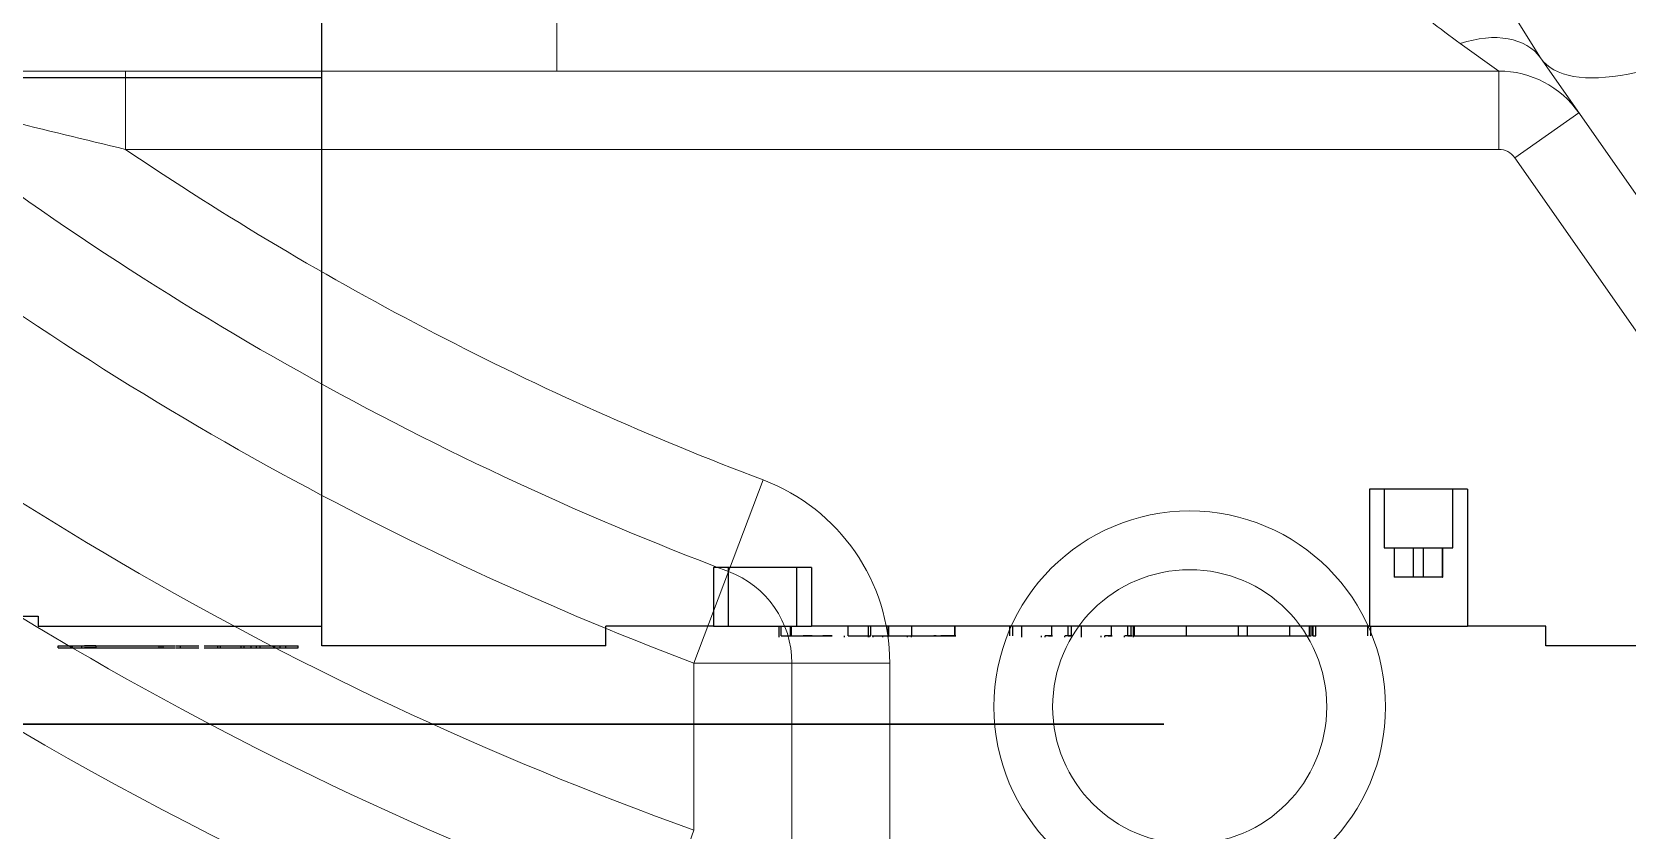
# Model space of a CAD drawing. Header units: millimetres. Extents: x 10462777 to 22643323, y 453826 to 1389191.
# Drawn here: x 11299248 to 11299329.4, y 596716.4 to 596757.1 of the extents above; entities that cross this region are included whole.
import ezdxf

# ---------------------------------------------------------------- set-up
doc = ezdxf.new("R2010")
doc.units = ezdxf.units.MM
doc.header["$LTSCALE"] = 200
doc.header["$MEASUREMENT"] = 0
doc.linetypes.add('CENTER2', pattern=[1.125, 0.75, -0.125, 0.125, -0.125])
doc.linetypes.add('PHANTOM', pattern=[2.5, 1.25, -0.25, 0.25, -0.25, 0.25, -0.25])
doc.layers.get('0').update_dxf_attribs({"linetype": 'CONTINUOUS'})
for name, color, linetype in [('2', 2, 'CONTINUOUS'), ('205', 4, 'CONTINUOUS'), ('DV1_DEFAULT', 7, 'CONTINUOUS')]:
    doc.layers.add(name, color=color, linetype=linetype)
doc.layers.add('LAYOUT', color=8, linetype='CONTINUOUS', lineweight=25)

# ---------------------------------------------------------------- blocks, each defined once
blk = doc.blocks.new('r710ic')
at = {"layer": 'DV1_DEFAULT', "color": 7, "linetype": 'Continuous', "lineweight": 0}
for p, q in [((271915.368, 104298.628), (271915.368, 104326.642)), ((271911.368, 104250.529), (271911.368, 104320.657)), ((271915.368, 104320.657), (271911.368, 104320.657)), ((271915.368, 104298.628), (271920.368, 104298.628)), ((271915.368, 104250.529), (271915.368, 104298.628)), ((271915.368, 104288.628), (271915.368, 104298.628)), ((271871.907, 104293.314), (271876.614, 104291.628)), ((271876.614, 104291.628), (271885.138, 104291.628)), ((271885.138, 104291.628), (271885.138, 104286.628)), ((271885.138, 104291.628), (271889.815, 104289.862)), ((271894.493, 104288.095), (271889.815, 104289.862)), ((271873.368, 104286.628), (271885.138, 104286.628)), ((271885.138, 104281.628), (271885.138, 104286.628)), ((271885.138, 104281.628), (271873.368, 104281.628)), ((271915.368, 104250.529), (271916.769, 104252.49)), ((271915.368, 104250.529), (271911.368, 104250.529)), ((271916.037, 104248.394), (271919.77, 104250.713)), ((271883.976, 104230.828), (271910.942, 104249.71)), ((271913.236, 104246.433), (271910.942, 104249.71)), ((271814.425, 104177.245), (271916.037, 104248.394))]:
    blk.add_line(p, q, dxfattribs=at)
at = {"layer": 'DV1_DEFAULT', "color": 3, "linetype": 'CENTER2', "lineweight": 0}
blk.add_circle((272041.368, 104232.628), 367.644, dxfattribs=at)
at = {"layer": 'DV1_DEFAULT', "color": 7, "linetype": 'Continuous', "lineweight": 0}
for radius in [10, 7]:
    blk.add_circle((271882.908, 104266.31), radius, dxfattribs=at)
for centre, radius, start, end in [((272041.368, 104232.628), 213, 126.26703, 191.52219), ((272041.368, 104232.628), 208, 127.28422, 190.91197), ((272041.368, 104232.628), 185, 132.92818, 187.69331), ((272041.368, 104232.628), 180, 138.46678, 160.2971), ((272041.368, 104232.628), 175, 138.46678, 160.2971), ((272041.368, 104232.628), 167, 141.6681, 159.31111), ((272041.368, 104232.628), 162, 141.6681, 159.31111), ((273040.558, 104049.12), 1161.38, 165.851208, 166.478789), ((272041.368, 104232.628), 157, 145.89644, 159.31111), ((271885.138, 104291.628), 5, 270, 339.31111), ((271885.138, 104291.628), 10, 270, 339.31111), ((271938.982, 104236.751), 27.224, 136.43127, 144.68155), ((271910.368, 104250.529), 1, 305, 0), ((271910.368, 104250.529), 5, 305, 0)]:
    blk.add_arc(centre, radius, start, end, dxfattribs=at)
for centre, major_axis, ratio, end_param in [((271913.169, 104252.49), (-2.868, 4.096), 0.647482, 4.286734), ((271924.641, 104236.107), (8.604, -12.287), 0.350294, 4.471859)]:
    blk.add_ellipse(centre, major_axis=major_axis, ratio=ratio, start_param=3.141593, end_param=end_param, dxfattribs=at)
at = {"layer": 'LAYOUT', "color": 3}
blk.add_circle((272041.368, 104232.628), 2050.12, dxfattribs=at)
blk = doc.blocks.new('A$C7DA30AB0')
at = {"layer": 'LAYOUT', "color": 6, "linetype": 'PHANTOM'}
blk.add_circle((3030.448, 3025.987, 0), 2693.021, dxfattribs=at)

msp = doc.modelspace()

# ---------------------------------------------------------------- linework, layer by layer
at = {"layer": '2', "color": 172, "linetype": 'Continuous'}
for p, q in [((11299305.78304, 596721.76767, 0), (11299137.69449, 596721.76767, 0)), ((11299193.86761, 596721.76767, 0), (11299305.78304, 596721.76767, 0))]:
    msp.add_line(p, q, dxfattribs=at)
at = {"layer": '2', "color": 95, "linetype": 'Continuous'}
for p, q in [((11299275.78261, 596721.76767, 0), (11299156.80687, 596721.76767, 0)), ((11299201.94485, 596721.76767, 0), (11299302.97223, 596721.76767, 0)), ((11299305.78304, 596721.76767, 0), (11299275.78261, 596721.76767, 0)), ((11299305.78304, 596721.76767, 0), (11299302.97223, 596721.76767, 0))]:
    msp.add_line(p, q, dxfattribs=at)
at = {"layer": '205', "color": 252, "linetype": 'Continuous'}
for p, q in [((11299262.78243, 596725.76772, 0), (11299262.78243, 596759.76821, 0)), ((11299262.78243, 596754.76813, 0), (11299245.28218, 596754.76813, 0)), ((11299321.28326, 596733.76784, 0), (11299316.28319, 596733.76784, 0)), ((11299316.28319, 596733.76784, 0), (11299316.28319, 596726.76774, 0)), ((11299317.0332, 596733.76784, 0), (11299317.0332, 596730.76779, 0)), ((11299320.53325, 596730.76779, 0), (11299320.53325, 596733.76784, 0)), ((11299321.28326, 596733.76784, 0), (11299321.28326, 596726.76774, 0)), ((11299317.0332, 596730.76779, 0), (11299318.78322, 596730.76779, 0)), ((11299317.5332, 596730.76779, 0), (11299317.5332, 596729.26777, 0)), ((11299317.55846, 596729.26777, 0), (11299317.55846, 596730.76779, 0)), ((11299318.53322, 596729.26777, 0), (11299318.53322, 596730.76779, 0)), ((11299318.78322, 596730.76779, 0), (11299320.53325, 596730.76779, 0)), ((11299319.03322, 596729.26777, 0), (11299319.03322, 596730.76779, 0)), ((11299320.00798, 596729.26777, 0), (11299320.00798, 596730.76779, 0)), ((11299320.03324, 596729.26777, 0), (11299320.03324, 596730.76779, 0)), ((11299287.78278, 596729.76778, 0), (11299282.78271, 596729.76778, 0)), ((11299282.78271, 596729.76778, 0), (11299282.78271, 596726.76774, 0)), ((11299283.53272, 596729.76778, 0), (11299283.53272, 596726.76774, 0)), ((11299287.03277, 596726.76774, 0), (11299287.03277, 596729.76778, 0)), ((11299287.78278, 596729.76778, 0), (11299287.78278, 596726.76774, 0)), ((11299317.55846, 596729.26777, 0), (11299317.5332, 596729.26777, 0)), ((11299318.53322, 596729.26777, 0), (11299317.55846, 596729.26777, 0)), ((11299319.03322, 596729.26777, 0), (11299318.53322, 596729.26777, 0)), ((11299320.00798, 596729.26777, 0), (11299319.03322, 596729.26777, 0)), ((11299320.00798, 596729.26777, 0), (11299320.03324, 596729.26777, 0)), ((11299235.28203, 596727.26774, 0), (11299248.28222, 596727.26774, 0)), ((11299248.28222, 596727.26774, 0), (11299248.28222, 596726.76774, 0)), ((11299248.28222, 596726.76774, 0), (11299262.78243, 596726.76774, 0)), ((11299277.28263, 596725.76772, 0), (11299277.28263, 596726.76774, 0)), ((11299282.78271, 596726.76774, 0), (11299277.28263, 596726.76774, 0)), ((11299282.78271, 596726.76774, 0), (11299283.53274, 596726.76774, 0)), ((11299283.53272, 596726.76774, 0), (11299285.28274, 596726.76774, 0)), ((11299285.28274, 596726.76774, 0), (11299287.03277, 596726.76774, 0)), ((11299286.11914, 596726.76774, 0), (11299286.11914, 596726.20523, 0)), ((11299286.23827, 596726.26773, 0), (11299286.23827, 596726.76774, 0)), ((11299286.71447, 596726.26773, 0), (11299286.71447, 596726.76774, 0)), ((11299286.76209, 596726.26773, 0), (11299286.76209, 596726.76774, 0)), ((11299287.03275, 596726.76774, 0), (11299287.78278, 596726.76774, 0)), ((11299316.28319, 596726.76774, 0), (11299287.78278, 596726.76774, 0)), ((11299289.65454, 596726.26773, 0), (11299289.65454, 596726.76774, 0)), ((11299290.69071, 596726.26773, 0), (11299290.69071, 596726.76774, 0)), ((11299290.80976, 596726.26773, 0), (11299290.80976, 596726.76774, 0)), ((11299290.80984, 596726.26773, 0), (11299290.80984, 596726.76774, 0)), ((11299291.69985, 596726.26773, 0), (11299291.69985, 596726.76774, 0)), ((11299291.73835, 596726.26773, 0), (11299291.73835, 596726.76774, 0)), ((11299292.90503, 596726.26773, 0), (11299292.90503, 596726.76774, 0)), ((11299295.10288, 596726.26773, 0), (11299295.10288, 596726.76774, 0)), ((11299295.11935, 596726.26773, 0), (11299295.11935, 596726.76774, 0)), ((11299297.91422, 596726.26773, 0), (11299297.91422, 596726.76774, 0)), ((11299298.05708, 596726.26773, 0), (11299298.05708, 596726.76774, 0)), ((11299298.50001, 596726.76774, 0), (11299298.50001, 596726.20523, 0)), ((11299300.04799, 596726.26773, 0), (11299300.04799, 596726.76774, 0)), ((11299300.89046, 596726.26773, 0), (11299300.89046, 596726.76774, 0)), ((11299301.05713, 596726.26773, 0), (11299301.05713, 596726.76774, 0)), ((11299301.54767, 596726.76773, 0), (11299301.54767, 596726.20523, 0)), ((11299303.09565, 596726.26773, 0), (11299303.09565, 596726.76774, 0)), ((11299303.93812, 596726.26773, 0), (11299303.93812, 596726.76774, 0)), ((11299304.10479, 596726.26773, 0), (11299304.10479, 596726.76774, 0)), ((11299304.21471, 596726.76774, 0), (11299304.21471, 596726.20523, 0)), ((11299304.28615, 596726.26773, 0), (11299304.28615, 596726.76774, 0)), ((11299306.92904, 596726.26773, 0), (11299306.92904, 596726.76774, 0)), ((11299309.59575, 596726.26773, 0), (11299309.59575, 596726.76774, 0)), ((11299310.04813, 596726.26773, 0), (11299310.04813, 596726.76774, 0)), ((11299312.21483, 596726.26773, 0), (11299312.21483, 596726.76774, 0)), ((11299313.22397, 596726.26773, 0), (11299313.22397, 596726.76774, 0)), ((11299313.2954, 596726.26773, 0), (11299313.2954, 596726.76774, 0)), ((11299313.39063, 596726.26773, 0), (11299313.39063, 596726.76774, 0)), ((11299313.40532, 596726.26773, 0), (11299313.40532, 596726.76774, 0)), ((11299313.53349, 596726.26773, 0), (11299313.53349, 596726.76774, 0)), ((11299316.2002, 596726.26773, 0), (11299316.2002, 596726.76774, 0)), ((11299316.28319, 596726.76774, 0), (11299321.28326, 596726.76774, 0)), ((11299316.34306, 596726.26773, 0), (11299316.34306, 596726.76774, 0)), ((11299325.28331, 596726.76774, 0), (11299321.28326, 596726.76774, 0)), ((11299325.28331, 596725.76772, 0), (11299325.28331, 596726.76774, 0)), ((11299249.31422, 596725.66772, 0), (11299249.31422, 596725.76772, 0)), ((11299249.31422, 596725.76772, 0), (11299250.04637, 596725.76772, 0)), ((11299250.04637, 596725.66772, 0), (11299250.04637, 596725.76772, 0)), ((11299250.51377, 596725.76772, 0), (11299251.24592, 596725.76772, 0)), ((11299250.51377, 596725.66772, 0), (11299250.51377, 596725.76772, 0)), ((11299251.24592, 596725.66772, 0), (11299251.24592, 596725.76772, 0)), ((11299254.46025, 596725.76772, 0), (11299254.5674, 596725.76772, 0)), ((11299254.46025, 596725.66772, 0), (11299254.46025, 596725.76772, 0)), ((11299254.5674, 596725.66772, 0), (11299254.5674, 596725.76772, 0)), ((11299254.56744, 596725.66772, 0), (11299254.56744, 596725.76772, 0)), ((11299254.67454, 596725.66772, 0), (11299254.67454, 596725.76772, 0)), ((11299255.5643, 596725.66772, 0), (11299255.5643, 596725.76772, 0)), ((11299256.76107, 596725.76772, 0), (11299257.45719, 596725.76772, 0)), ((11299257.45719, 596725.76772, 0), (11299257.60005, 596725.76772, 0)), ((11299257.45719, 596725.66772, 0), (11299257.45719, 596725.76772, 0)), ((11299257.60005, 596725.66772, 0), (11299257.60005, 596725.76772, 0)), ((11299257.60006, 596725.76772, 0), (11299258.65674, 596725.76772, 0)), ((11299258.65674, 596725.76772, 0), (11299258.7996, 596725.76772, 0)), ((11299258.65674, 596725.66772, 0), (11299258.65674, 596725.76772, 0)), ((11299258.7996, 596725.66772, 0), (11299258.7996, 596725.76772, 0)), ((11299258.7996, 596725.76772, 0), (11299259.1715, 596725.76772, 0)), ((11299258.95997, 596725.78022, 0), (11299258.95997, 596725.76772, 0)), ((11299259.1715, 596725.76772, 0), (11299259.43936, 596725.76772, 0)), ((11299259.1715, 596725.66772, 0), (11299259.1715, 596725.76772, 0)), ((11299259.43936, 596725.66772, 0), (11299259.43936, 596725.76772, 0)), ((11299259.43936, 596725.76772, 0), (11299259.62104, 596725.76772, 0)), ((11299259.4771, 596725.78022, 0), (11299259.4771, 596725.76772, 0)), ((11299259.62104, 596725.66772, 0), (11299259.62104, 596725.76772, 0)), ((11299259.62104, 596725.76772, 0), (11299260.37105, 596725.76772, 0)), ((11299260.15952, 596725.78022, 0), (11299260.15952, 596725.76772, 0)), ((11299260.37105, 596725.76772, 0), (11299260.63891, 596725.76772, 0)), ((11299260.37105, 596725.66772, 0), (11299260.37105, 596725.76772, 0)), ((11299260.63891, 596725.66772, 0), (11299260.63891, 596725.76772, 0)), ((11299260.63891, 596725.76772, 0), (11299260.94249, 596725.76772, 0)), ((11299260.94249, 596725.66772, 0), (11299260.94249, 596725.76772, 0)), ((11299260.94249, 596725.76772, 0), (11299261.5675, 596725.76772, 0)), ((11299261.5675, 596725.66772, 0), (11299261.5675, 596725.76772, 0)), ((11299277.28263, 596725.76772, 0), (11299262.78243, 596725.76772, 0)), ((11299289.44867, 596726.26774, 0), (11299289.44867, 596726.20523, 0)), ((11299290.69071, 596726.26773, 0), (11299290.80976, 596726.26773, 0)), ((11299290.69093, 596726.20523, 0), (11299290.69093, 596726.26773, 0)), ((11299290.70992, 596726.26773, 0), (11299290.70992, 596726.20523, 0)), ((11299290.87418, 596726.26773, 0), (11299291.19072, 596726.26773, 0)), ((11299290.91234, 596726.26773, 0), (11299290.91234, 596726.20523, 0)), ((11299291.42511, 596726.20523, 0), (11299291.42511, 596726.26773, 0)), ((11299291.69985, 596726.26773, 0), (11299291.73835, 596726.26773, 0)), ((11299291.70007, 596726.20523, 0), (11299291.70007, 596726.26773, 0)), ((11299291.73835, 596726.26773, 0), (11299292.90503, 596726.26773, 0)), ((11299292.68636, 596726.20523, 0), (11299292.68636, 596726.26774, 0)), ((11299292.88878, 596726.20523, 0), (11299292.88878, 596726.26774, 0)), ((11299292.90504, 596726.26773, 0), (11299293.91417, 596726.26773, 0)), ((11299299.50915, 596726.26774, 0), (11299299.50915, 596726.20523, 0)), ((11299299.7147, 596726.20523, 0), (11299299.7147, 596726.26773, 0)), ((11299300.72384, 596726.20523, 0), (11299300.72384, 596726.26773, 0)), ((11299302.55681, 596726.26773, 0), (11299302.55681, 596726.20523, 0)), ((11299302.76236, 596726.20523, 0), (11299302.76236, 596726.26774, 0)), ((11299303.7715, 596726.20523, 0), (11299303.7715, 596726.26774, 0)), ((11299305.87681, 596726.26773, 0), (11299306.07923, 596726.26773, 0)), ((11299306.07922, 596726.26773, 0), (11299306.92907, 596726.26773, 0)), ((11299306.92904, 596726.26773, 0), (11299309.59575, 596726.26773, 0)), ((11299309.59574, 596726.26773, 0), (11299310.04812, 596726.26773, 0)), ((11299310.04813, 596726.26773, 0), (11299312.21483, 596726.26773, 0)), ((11299312.21483, 596726.26773, 0), (11299312.28626, 596726.26773, 0)), ((11299312.21483, 596726.26773, 0), (11299313.22397, 596726.26773, 0)), ((11299313.22397, 596726.26773, 0), (11299313.2954, 596726.26773, 0)), ((11299313.39063, 596726.26773, 0), (11299313.53349, 596726.26773, 0)), ((11299339.78352, 596725.76772, 0), (11299325.28331, 596725.76772, 0)), ((11299249.31422, 596725.66772, 0), (11299250.04637, 596725.66772, 0)), ((11299250.51377, 596725.66772, 0), (11299251.24592, 596725.66772, 0)), ((11299254.46025, 596725.66772, 0), (11299254.5674, 596725.66772, 0)), ((11299256.76107, 596725.66772, 0), (11299257.45719, 596725.66772, 0)), ((11299257.45719, 596725.66772, 0), (11299257.60005, 596725.66772, 0)), ((11299257.60006, 596725.66772, 0), (11299258.65674, 596725.66772, 0)), ((11299258.65674, 596725.66772, 0), (11299258.7996, 596725.66772, 0)), ((11299258.7996, 596725.66772, 0), (11299259.1715, 596725.66772, 0)), ((11299258.95997, 596725.66772, 0), (11299258.95997, 596725.65522, 0)), ((11299259.1715, 596725.66772, 0), (11299259.43936, 596725.66772, 0)), ((11299259.43936, 596725.66772, 0), (11299259.62104, 596725.66772, 0)), ((11299259.4771, 596725.66772, 0), (11299259.4771, 596725.65522, 0)), ((11299259.62104, 596725.66772, 0), (11299260.37105, 596725.66772, 0)), ((11299260.15952, 596725.66772, 0), (11299260.15952, 596725.65522, 0)), ((11299260.37105, 596725.66772, 0), (11299260.63891, 596725.66772, 0)), ((11299260.63891, 596725.66772, 0), (11299260.94249, 596725.66772, 0)), ((11299260.94249, 596725.66772, 0), (11299261.5675, 596725.66772, 0))]:
    msp.add_line(p, q, dxfattribs=at)
for points, knots in [([(11299250.04637, 596725.76772, 0), (11299250.0954, 596725.76772, 0), (11299250.19058, 596725.76772, 0), (11299250.32772, 596725.76772, 0), (11299250.45513, 596725.76772, 0), (11299250.57243, 596725.76772, 0), (11299250.67973, 596725.76772, 0), (11299250.77729, 596725.76772, 0), (11299250.86376, 596725.76772, 0), (11299250.9416, 596725.76772, 0), (11299251.00867, 596725.76772, 0), (11299251.06739, 596725.76772, 0), (11299251.11566, 596725.76772, 0), (11299251.15653, 596725.76772, 0), (11299251.18669, 596725.76772, 0), (11299251.2094, 596725.76772, 0), (11299251.22191, 596725.76772, 0), (11299251.22654, 596725.76772, 0), (11299251.22184, 596725.76772, 0), (11299251.20917, 596725.76772, 0), (11299251.18656, 596725.76772, 0), (11299251.15583, 596725.76772, 0), (11299251.11536, 596725.76772, 0), (11299251.06682, 596725.76772, 0), (11299251.00779, 596725.76772, 0), (11299250.95295, 596725.76772, 0), (11299250.90018, 596725.76772, 0), (11299250.85115, 596725.76772, 0), (11299250.79475, 596725.76772, 0), (11299250.7291, 596725.76772, 0), (11299250.68084, 596725.76772, 0), (11299250.65459, 596725.76772, 0), (11299250.65314, 596725.76772, 0)], [0, 0, 0, 0, 0.0402055, 0.07805754, 0.11361022, 0.14754562, 0.17980135, 0.21091568, 0.24127324, 0.27149558, 0.30218384, 0.33416376, 0.36792388, 0.40356013, 0.44183238, 0.48250414, 0.52610604, 0.57264081, 0.61953604, 0.66439585, 0.70720774, 0.74812176, 0.78755, 0.82549254, 0.86226686, 0.89823001, 0.91626011, 0.93513065, 0.95498424, 0.97608792, 0.99867957, 1, 1, 1, 1]), ([(11299251.24592, 596725.76772, 0), (11299251.29495, 596725.76772, 0), (11299251.39013, 596725.76772, 0), (11299251.52727, 596725.76772, 0), (11299251.65468, 596725.76772, 0), (11299251.77198, 596725.76772, 0), (11299251.87929, 596725.76772, 0), (11299251.97684, 596725.76772, 0), (11299252.06332, 596725.76772, 0), (11299252.14115, 596725.76772, 0), (11299252.20822, 596725.76772, 0), (11299252.26694, 596725.76772, 0), (11299252.31522, 596725.76772, 0), (11299252.35608, 596725.76772, 0), (11299252.38394, 596725.76772, 0), (11299252.39755, 596725.76772, 0), (11299252.40268, 596725.76772, 0)], [0, 0, 0, 0, 0.0848666, 0.16476547, 0.23981081, 0.31144236, 0.37952844, 0.44520521, 0.50928459, 0.57307852, 0.63785594, 0.70535983, 0.7766214, 0.85184313, 0.93262899, 1, 1, 1, 1]), ([(11299251.72561, 596725.76772, 0), (11299251.73498, 596725.76772, 0), (11299251.76138, 596725.76772, 0), (11299251.80974, 596725.76772, 0), (11299251.8744, 596725.76772, 0), (11299251.94258, 596725.76772, 0), (11299252.00949, 596725.76772, 0), (11299252.07629, 596725.76772, 0), (11299252.14126, 596725.76772, 0), (11299252.20524, 596725.76772, 0), (11299252.26903, 596725.76772, 0), (11299252.33101, 596725.76772, 0), (11299252.41097, 596725.76772, 0), (11299252.50263, 596725.76772, 0), (11299252.6017, 596725.76772, 0), (11299252.68649, 596725.76772, 0), (11299252.75933, 596725.76772, 0), (11299252.82428, 596725.76772, 0), (11299252.88717, 596725.76772, 0), (11299252.94985, 596725.76772, 0), (11299253.01026, 596725.76772, 0), (11299253.06735, 596725.76772, 0), (11299253.11766, 596725.76772, 0), (11299253.16132, 596725.76772, 0), (11299253.18971, 596725.76772, 0), (11299253.21083, 596725.76772, 0), (11299253.22838, 596725.76772, 0), (11299253.23831, 596725.76772, 0), (11299253.24618, 596725.76772, 0), (11299253.25338, 596725.76772, 0), (11299253.25715, 596725.76772, 0), (11299253.26014, 596725.76772, 0), (11299253.26063, 596725.76772, 0), (11299253.2607, 596725.76772, 0)], [0, 0, 0, 0, 0.0361056, 0.09575288, 0.15482714, 0.21152161, 0.26341279, 0.31061063, 0.35294938, 0.39135752, 0.4260796, 0.45732091, 0.48623029, 0.53887807, 0.58413245, 0.62283821, 0.65487002, 0.684575, 0.71490597, 0.74682338, 0.77990975, 0.81203277, 0.84005069, 0.86448437, 0.88512227, 0.89270011, 0.89893401, 0.90715988, 0.91959096, 0.93684833, 0.95872297, 0.98597993, 1, 1, 1, 1]), ([(11299252.79951, 596725.76772, 0), (11299252.80051, 596725.76772, 0), (11299252.80247, 596725.76772, 0), (11299252.81484, 596725.76772, 0), (11299252.83683, 596725.76772, 0), (11299252.86725, 596725.76772, 0), (11299252.90531, 596725.76772, 0), (11299252.95346, 596725.76772, 0), (11299253.00929, 596725.76772, 0), (11299253.07395, 596725.76772, 0), (11299253.14213, 596725.76772, 0), (11299253.20904, 596725.76772, 0), (11299253.27584, 596725.76772, 0), (11299253.34081, 596725.76772, 0), (11299253.4048, 596725.76772, 0), (11299253.46858, 596725.76772, 0), (11299253.53057, 596725.76772, 0), (11299253.61052, 596725.76772, 0), (11299253.70219, 596725.76772, 0), (11299253.80125, 596725.76772, 0), (11299253.88604, 596725.76772, 0), (11299253.95889, 596725.76772, 0), (11299254.02383, 596725.76772, 0), (11299254.08672, 596725.76772, 0), (11299254.1494, 596725.76772, 0), (11299254.20981, 596725.76772, 0), (11299254.2669, 596725.76772, 0), (11299254.31721, 596725.76772, 0), (11299254.36087, 596725.76772, 0), (11299254.38926, 596725.76772, 0), (11299254.41039, 596725.76772, 0), (11299254.42793, 596725.76772, 0), (11299254.43786, 596725.76772, 0), (11299254.44574, 596725.76772, 0), (11299254.45293, 596725.76772, 0), (11299254.4567, 596725.76772, 0), (11299254.46055, 596725.76772, 0), (11299254.46033, 596725.76772, 0), (11299254.46018, 596725.76772, 0)], [0, 0, 0, 0, 0.0499135, 0.09843398, 0.14534976, 0.19128599, 0.23597059, 0.27998786, 0.32372501, 0.36704198, 0.40861393, 0.44666381, 0.48127224, 0.51231767, 0.54048093, 0.56594135, 0.58884945, 0.61004762, 0.64865229, 0.68183565, 0.71021715, 0.73370489, 0.75548646, 0.77772703, 0.80113089, 0.82539189, 0.84894652, 0.86949102, 0.88740733, 0.90254034, 0.90809689, 0.91266798, 0.9186997, 0.92781495, 0.94046914, 0.95650901, 0.97649552, 1, 1, 1, 1]), ([(11299254.11786, 596725.76772, 0), (11299254.12233, 596725.76772, 0), (11299254.13089, 596725.76772, 0), (11299254.14901, 596725.76772, 0), (11299254.16912, 596725.76772, 0), (11299254.19213, 596725.76772, 0), (11299254.21773, 596725.76772, 0), (11299254.24568, 596725.76772, 0), (11299254.27711, 596725.76772, 0), (11299254.32305, 596725.76772, 0), (11299254.38464, 596725.76772, 0), (11299254.46084, 596725.76772, 0), (11299254.54215, 596725.76772, 0), (11299254.62612, 596725.76772, 0), (11299254.71048, 596725.76772, 0), (11299254.794, 596725.76772, 0), (11299254.87627, 596725.76772, 0), (11299254.94415, 596725.76772, 0), (11299254.99849, 596725.76772, 0), (11299255.03867, 596725.76772, 0), (11299255.07898, 596725.76772, 0), (11299255.11931, 596725.76772, 0), (11299255.15968, 596725.76772, 0), (11299255.19985, 596725.76772, 0), (11299255.23985, 596725.76772, 0), (11299255.26802, 596725.76772, 0), (11299255.28298, 596725.76772, 0), (11299255.28514, 596725.76772, 0)], [0, 0, 0, 0, 0.06662064, 0.12734973, 0.18259959, 0.23214338, 0.2765127, 0.31595013, 0.35066706, 0.38108158, 0.43640992, 0.48759583, 0.53615986, 0.5833053, 0.63039407, 0.67648421, 0.72184443, 0.76675654, 0.78962423, 0.81357549, 0.83842138, 0.86527624, 0.89409503, 0.92510292, 0.95796484, 0.9938578, 1, 1, 1, 1]), ([(11299255.31741, 596725.76772, 0), (11299255.32189, 596725.76772, 0), (11299255.33045, 596725.76772, 0), (11299255.34856, 596725.76772, 0), (11299255.36867, 596725.76772, 0), (11299255.39168, 596725.76772, 0), (11299255.41729, 596725.76772, 0), (11299255.44523, 596725.76772, 0), (11299255.47666, 596725.76772, 0), (11299255.5226, 596725.76772, 0), (11299255.5842, 596725.76772, 0), (11299255.66039, 596725.76772, 0), (11299255.74171, 596725.76772, 0), (11299255.82567, 596725.76772, 0), (11299255.91003, 596725.76772, 0), (11299255.99356, 596725.76772, 0), (11299256.07582, 596725.76772, 0), (11299256.1437, 596725.76772, 0), (11299256.19805, 596725.76772, 0), (11299256.23822, 596725.76772, 0), (11299256.27853, 596725.76772, 0), (11299256.31886, 596725.76772, 0), (11299256.35924, 596725.76772, 0), (11299256.3994, 596725.76772, 0), (11299256.4394, 596725.76772, 0), (11299256.46757, 596725.76772, 0), (11299256.48253, 596725.76772, 0), (11299256.48469, 596725.76772, 0)], [0, 0, 0, 0, 0.06662064, 0.12734973, 0.18259959, 0.23214338, 0.2765127, 0.31595013, 0.35066706, 0.38108158, 0.43640992, 0.48759583, 0.53615986, 0.5833053, 0.63039407, 0.67648421, 0.72184443, 0.76675654, 0.78962423, 0.81357549, 0.83842138, 0.86527624, 0.89409503, 0.92510292, 0.95796484, 0.9938578, 1, 1, 1, 1]), ([(11299286.23827, 596726.26773, 0), (11299286.24381, 596726.26773, 0), (11299286.25441, 596726.26773, 0), (11299286.29351, 596726.26773, 0), (11299286.34934, 596726.26773, 0), (11299286.42407, 596726.26773, 0), (11299286.50994, 596726.26773, 0), (11299286.6034, 596726.26773, 0), (11299286.70284, 596726.26773, 0), (11299286.80834, 596726.26773, 0), (11299286.91377, 596726.26773, 0), (11299287.01678, 596726.26773, 0), (11299287.117, 596726.26773, 0), (11299287.21607, 596726.26773, 0), (11299287.31615, 596726.26773, 0), (11299287.41659, 596726.26773, 0), (11299287.51941, 596726.26773, 0), (11299287.60449, 596726.26773, 0), (11299287.67136, 596726.26773, 0), (11299287.71329, 596726.26773, 0), (11299287.74951, 596726.26773, 0), (11299287.77946, 596726.26773, 0), (11299287.79936, 596726.26773, 0), (11299287.81521, 596726.26773, 0), (11299287.8211, 596726.26773, 0), (11299287.823, 596726.26773, 0), (11299287.81357, 596726.26773, 0), (11299287.78911, 596726.26773, 0), (11299287.75144, 596726.26773, 0), (11299287.70011, 596726.26773, 0), (11299287.63396, 596726.26773, 0), (11299287.55484, 596726.26773, 0), (11299287.46256, 596726.26773, 0), (11299287.39312, 596726.26773, 0), (11299287.35733, 596726.26773, 0)], [0, 0, 0, 0, 0.04863907, 0.09299281, 0.13382089, 0.1720935, 0.20787883, 0.24046821, 0.27078072, 0.30014214, 0.32885041, 0.35626846, 0.38290156, 0.40906343, 0.43612677, 0.46605857, 0.49967133, 0.53787423, 0.5580705, 0.57846243, 0.59943699, 0.62092421, 0.64378632, 0.66768985, 0.69297523, 0.7200765, 0.74823892, 0.77791452, 0.80898963, 0.84232034, 0.87777594, 0.91568406, 0.9565475, 1, 1, 1, 1]), ([(11299287.24741, 596726.26773, 0), (11299287.25295, 596726.26773, 0), (11299287.26355, 596726.26773, 0), (11299287.30264, 596726.26773, 0), (11299287.35848, 596726.26773, 0), (11299287.43321, 596726.26773, 0), (11299287.51908, 596726.26773, 0), (11299287.61254, 596726.26773, 0), (11299287.71198, 596726.26773, 0), (11299287.81748, 596726.26773, 0), (11299287.92291, 596726.26773, 0), (11299288.02592, 596726.26773, 0), (11299288.12614, 596726.26773, 0), (11299288.2252, 596726.26773, 0), (11299288.32529, 596726.26773, 0), (11299288.42572, 596726.26773, 0), (11299288.52855, 596726.26773, 0), (11299288.61363, 596726.26773, 0), (11299288.68049, 596726.26773, 0), (11299288.72242, 596726.26773, 0), (11299288.75864, 596726.26773, 0), (11299288.7886, 596726.26773, 0), (11299288.8085, 596726.26773, 0), (11299288.82435, 596726.26773, 0), (11299288.83023, 596726.26773, 0), (11299288.83214, 596726.26773, 0), (11299288.8227, 596726.26773, 0), (11299288.79824, 596726.26773, 0), (11299288.76057, 596726.26773, 0), (11299288.70925, 596726.26773, 0), (11299288.64309, 596726.26773, 0), (11299288.56398, 596726.26773, 0), (11299288.47169, 596726.26773, 0), (11299288.40226, 596726.26773, 0), (11299288.36647, 596726.26773, 0)], [0, 0, 0, 0, 0.04863907, 0.09299281, 0.13382089, 0.1720935, 0.20787883, 0.24046821, 0.27078072, 0.30014214, 0.32885041, 0.35626846, 0.38290156, 0.40906343, 0.43612677, 0.46605857, 0.49967133, 0.53787423, 0.5580705, 0.57846243, 0.59943699, 0.62092421, 0.64378632, 0.66768985, 0.69297523, 0.7200765, 0.74823892, 0.77791452, 0.80898963, 0.84232034, 0.87777594, 0.91568406, 0.9565475, 1, 1, 1, 1]), ([(11299289.65454, 596726.26773, 0), (11299289.70176, 596726.26773, 0), (11299289.79053, 596726.26773, 0), (11299289.91772, 596726.26773, 0), (11299290.03002, 596726.26773, 0), (11299290.13011, 596726.26773, 0), (11299290.22115, 596726.26773, 0), (11299290.30858, 596726.26773, 0), (11299290.39524, 596726.26773, 0), (11299290.4622, 596726.26773, 0), (11299290.51398, 596726.26773, 0), (11299290.54894, 596726.26773, 0), (11299290.579, 596726.26773, 0), (11299290.60582, 596726.26773, 0), (11299290.62678, 596726.26773, 0), (11299290.64425, 596726.26773, 0), (11299290.65838, 596726.26773, 0), (11299290.66863, 596726.26773, 0), (11299290.67296, 596726.26773, 0), (11299290.67857, 596726.26773, 0), (11299290.68115, 596726.26773, 0), (11299290.68511, 596726.26773, 0), (11299290.68753, 596726.26773, 0), (11299290.6889, 596726.26773, 0), (11299290.69126, 596726.26773, 0), (11299290.6909, 596726.26773, 0), (11299290.69071, 596726.26773, 0)], [0, 0, 0, 0, 0.10309249, 0.1938057, 0.27414919, 0.34409101, 0.41125827, 0.48000146, 0.55080354, 0.62502506, 0.66067777, 0.69102689, 0.71750126, 0.73899389, 0.75568276, 0.76795663, 0.77745972, 0.78466718, 0.7942956, 0.8093213, 0.82845322, 0.85260711, 0.88174715, 0.91653763, 0.95575046, 1, 1, 1, 1]), ([(11299290.91035, 596726.26773, 0), (11299290.91748, 596726.26773, 0), (11299290.96197, 596726.26773, 0), (11299291.03915, 596726.26773, 0), (11299291.13924, 596726.26773, 0), (11299291.23028, 596726.26773, 0), (11299291.31771, 596726.26773, 0), (11299291.40438, 596726.26773, 0), (11299291.47133, 596726.26773, 0), (11299291.52312, 596726.26773, 0), (11299291.55808, 596726.26773, 0), (11299291.58814, 596726.26773, 0), (11299291.61496, 596726.26773, 0), (11299291.63591, 596726.26773, 0), (11299291.65339, 596726.26773, 0), (11299291.66752, 596726.26773, 0), (11299291.67776, 596726.26773, 0), (11299291.6821, 596726.26773, 0), (11299291.6877, 596726.26773, 0), (11299291.69028, 596726.26773, 0), (11299291.69425, 596726.26773, 0), (11299291.69667, 596726.26773, 0), (11299291.69804, 596726.26773, 0), (11299291.7004, 596726.26773, 0), (11299291.70004, 596726.26773, 0), (11299291.69985, 596726.26773, 0)], [0, 0, 0, 0, 0.01869225, 0.11648716, 0.20162103, 0.2833777, 0.36705259, 0.45323359, 0.54357676, 0.5869736, 0.62391485, 0.65613971, 0.68230076, 0.70261462, 0.7175545, 0.72912176, 0.73789475, 0.74961455, 0.76790399, 0.79119155, 0.82059191, 0.85606146, 0.89840877, 0.94613902, 1, 1, 1, 1]), ([(11299292.90503, 596726.26773, 0), (11299292.95327, 596726.26773, 0), (11299293.04699, 596726.26773, 0), (11299293.18326, 596726.26773, 0), (11299293.311, 596726.26773, 0), (11299293.43013, 596726.26773, 0), (11299293.54085, 596726.26773, 0), (11299293.64302, 596726.26773, 0), (11299293.73711, 596726.26773, 0), (11299293.8216, 596726.26773, 0), (11299293.89825, 596726.26773, 0), (11299293.96419, 596726.26773, 0), (11299294.01898, 596726.26773, 0), (11299294.0654, 596726.26773, 0), (11299294.10047, 596726.26773, 0), (11299294.1251, 596726.26773, 0), (11299294.13972, 596726.26773, 0), (11299294.14466, 596726.26773, 0), (11299294.14068, 596726.26773, 0), (11299294.13174, 596726.26773, 0), (11299294.11526, 596726.26773, 0), (11299294.09116, 596726.26773, 0), (11299294.06556, 596726.26773, 0), (11299294.04537, 596726.26773, 0), (11299294.0375, 596726.26773, 0)], [0, 0, 0, 0, 0.06083928, 0.11818738, 0.17257765, 0.22358552, 0.27225881, 0.31895931, 0.36326749, 0.40668357, 0.44900236, 0.49051892, 0.53197082, 0.57443075, 0.61818762, 0.66352528, 0.71177997, 0.76263662, 0.81309552, 0.86000173, 0.90286305, 0.94235233, 0.97907506, 1, 1, 1, 1]), ([(11299293.91417, 596726.26773, 0), (11299293.96241, 596726.26773, 0), (11299294.05613, 596726.26773, 0), (11299294.1924, 596726.26773, 0), (11299294.32014, 596726.26773, 0), (11299294.43926, 596726.26773, 0), (11299294.54999, 596726.26773, 0), (11299294.65216, 596726.26773, 0), (11299294.74625, 596726.26773, 0), (11299294.83073, 596726.26773, 0), (11299294.90739, 596726.26773, 0), (11299294.97333, 596726.26773, 0), (11299295.02812, 596726.26773, 0), (11299295.07453, 596726.26773, 0), (11299295.1096, 596726.26773, 0), (11299295.13424, 596726.26773, 0), (11299295.14885, 596726.26773, 0), (11299295.1538, 596726.26773, 0), (11299295.14981, 596726.26773, 0), (11299295.14087, 596726.26773, 0), (11299295.1244, 596726.26773, 0), (11299295.1003, 596726.26773, 0), (11299295.07129, 596726.26773, 0), (11299295.03339, 596726.26773, 0), (11299294.99094, 596726.26773, 0), (11299294.92161, 596726.26773, 0), (11299294.82422, 596726.26773, 0), (11299294.69297, 596726.26773, 0), (11299294.54792, 596726.26773, 0), (11299294.444, 596726.26773, 0), (11299294.39037, 596726.26773, 0)], [0, 0, 0, 0, 0.04562921, 0.08864005, 0.12943253, 0.16768823, 0.20419299, 0.23921818, 0.27244914, 0.30501102, 0.33674994, 0.36788718, 0.39897594, 0.43082072, 0.46363819, 0.49764125, 0.53383207, 0.57197435, 0.60981832, 0.64499778, 0.6771436, 0.7067604, 0.73430229, 0.75968057, 0.78367524, 0.80649324, 0.85211228, 0.89893064, 0.9478437, 1, 1, 1, 1]), ([(11299299.88132, 596726.26773, 0), (11299299.89865, 596726.26773, 0), (11299299.9337, 596726.26773, 0), (11299299.97645, 596726.26773, 0), (11299300.01369, 596726.26773, 0), (11299300.04338, 596726.26773, 0), (11299300.06735, 596726.26773, 0), (11299300.08386, 596726.26773, 0), (11299300.09322, 596726.26773, 0), (11299300.09666, 596726.26773, 0), (11299300.09389, 596726.26773, 0), (11299300.08114, 596726.26773, 0), (11299300.0621, 596726.26773, 0), (11299300.03463, 596726.26773, 0), (11299299.99987, 596726.26773, 0), (11299299.9559, 596726.26773, 0), (11299299.90614, 596726.26773, 0), (11299299.84714, 596726.26773, 0), (11299299.78613, 596726.26773, 0), (11299299.74221, 596726.26773, 0), (11299299.72231, 596726.26773, 0)], [0, 0, 0, 0, 0.04885974, 0.0988323, 0.15081316, 0.20457818, 0.26091746, 0.31999579, 0.3816364, 0.44647198, 0.51130755, 0.57388704, 0.63356023, 0.69148033, 0.747956, 0.80254403, 0.85621465, 0.9093598, 0.96096254, 1, 1, 1, 1]), ([(11299300.89046, 596726.26773, 0), (11299300.90779, 596726.26773, 0), (11299300.94284, 596726.26773, 0), (11299300.98559, 596726.26773, 0), (11299301.02283, 596726.26773, 0), (11299301.05251, 596726.26773, 0), (11299301.07648, 596726.26773, 0), (11299301.093, 596726.26773, 0), (11299301.10235, 596726.26773, 0), (11299301.1058, 596726.26773, 0), (11299301.10302, 596726.26773, 0), (11299301.09027, 596726.26773, 0), (11299301.07124, 596726.26773, 0), (11299301.04377, 596726.26773, 0), (11299301.00901, 596726.26773, 0), (11299300.96503, 596726.26773, 0), (11299300.91528, 596726.26773, 0), (11299300.85627, 596726.26773, 0), (11299300.79524, 596726.26773, 0), (11299300.75128, 596726.26773, 0), (11299300.73136, 596726.26773, 0)], [0, 0, 0, 0, 0.04885686, 0.09882648, 0.15080428, 0.20456613, 0.2609021, 0.31997695, 0.38161394, 0.44644569, 0.51127745, 0.57385325, 0.63352293, 0.69143962, 0.74791197, 0.80249678, 0.85616424, 0.90930627, 0.96090597, 1, 1, 1, 1]), ([(11299302.92898, 596726.26773, 0), (11299302.94631, 596726.26773, 0), (11299302.98136, 596726.26773, 0), (11299303.02411, 596726.26773, 0), (11299303.06135, 596726.26773, 0), (11299303.09104, 596726.26773, 0), (11299303.11501, 596726.26773, 0), (11299303.13152, 596726.26773, 0), (11299303.14088, 596726.26773, 0), (11299303.14432, 596726.26773, 0), (11299303.14155, 596726.26773, 0), (11299303.1288, 596726.26773, 0), (11299303.10976, 596726.26773, 0), (11299303.08229, 596726.26773, 0), (11299303.04754, 596726.26773, 0), (11299303.00356, 596726.26773, 0), (11299302.95381, 596726.26773, 0), (11299302.8948, 596726.26773, 0), (11299302.83379, 596726.26773, 0), (11299302.78987, 596726.26773, 0), (11299302.76998, 596726.26773, 0)], [0, 0, 0, 0, 0.04885974, 0.0988323, 0.15081316, 0.20457818, 0.26091746, 0.31999579, 0.3816364, 0.44647198, 0.51130755, 0.57388704, 0.63356023, 0.69148033, 0.747956, 0.80254403, 0.85621465, 0.9093598, 0.96096254, 1, 1, 1, 1]), ([(11299303.93812, 596726.26773, 0), (11299303.95545, 596726.26773, 0), (11299303.9905, 596726.26773, 0), (11299304.03325, 596726.26773, 0), (11299304.07049, 596726.26773, 0), (11299304.10018, 596726.26773, 0), (11299304.12415, 596726.26773, 0), (11299304.14066, 596726.26773, 0), (11299304.15002, 596726.26773, 0), (11299304.15346, 596726.26773, 0), (11299304.15069, 596726.26773, 0), (11299304.13793, 596726.26773, 0), (11299304.1189, 596726.26773, 0), (11299304.09143, 596726.26773, 0), (11299304.05667, 596726.26773, 0), (11299304.01269, 596726.26773, 0), (11299303.96294, 596726.26773, 0), (11299303.90394, 596726.26773, 0), (11299303.84293, 596726.26773, 0), (11299303.799, 596726.26773, 0), (11299303.77911, 596726.26773, 0)], [0, 0, 0, 0, 0.04885974, 0.0988323, 0.15081316, 0.20457818, 0.26091746, 0.31999579, 0.3816364, 0.44647198, 0.51130755, 0.57388704, 0.63356023, 0.69148033, 0.747956, 0.80254403, 0.85621465, 0.9093598, 0.96096254, 1, 1, 1, 1]), ([(11299304.21473, 596726.26773, 0), (11299304.21491, 596726.26773, 0), (11299304.21779, 596726.26773, 0), (11299304.22983, 596726.26773, 0), (11299304.25018, 596726.26773, 0), (11299304.27773, 596726.26773, 0), (11299304.3154, 596726.26773, 0), (11299304.36025, 596726.26773, 0), (11299304.41307, 596726.26773, 0), (11299304.47512, 596726.26773, 0), (11299304.53919, 596726.26773, 0), (11299304.60322, 596726.26773, 0), (11299304.6651, 596726.26773, 0), (11299304.7275, 596726.26773, 0), (11299304.78696, 596726.26773, 0), (11299304.84693, 596726.26773, 0), (11299304.90506, 596726.26773, 0), (11299304.98274, 596726.26773, 0), (11299305.0798, 596726.26773, 0), (11299305.19769, 596726.26773, 0), (11299305.31844, 596726.26773, 0), (11299305.42102, 596726.26773, 0), (11299305.50524, 596726.26773, 0), (11299305.5683, 596726.26773, 0), (11299305.63128, 596726.26773, 0), (11299305.69424, 596726.26773, 0), (11299305.75661, 596726.26773, 0), (11299305.8181, 596726.26773, 0), (11299305.88095, 596726.26773, 0), (11299305.94256, 596726.26773, 0), (11299306.00167, 596726.26773, 0), (11299306.0516, 596726.26773, 0), (11299306.09496, 596726.26773, 0), (11299306.13019, 596726.26773, 0), (11299306.15754, 596726.26773, 0), (11299306.17626, 596726.26773, 0), (11299306.18953, 596726.26773, 0), (11299306.19046, 596726.26773, 0), (11299306.19093, 596726.26773, 0)], [0, 0, 0, 0, 0.0324278, 0.06455557, 0.09560676, 0.12574293, 0.15478445, 0.18330887, 0.21132224, 0.23918564, 0.26613358, 0.29070655, 0.31347349, 0.33423118, 0.35323559, 0.37058985, 0.38675861, 0.40188416, 0.43155614, 0.46196996, 0.49283681, 0.52476232, 0.54131602, 0.55897422, 0.57815635, 0.59923357, 0.62265061, 0.64832453, 0.6766899, 0.70791527, 0.7408748, 0.77431054, 0.80879987, 0.84421877, 0.88094951, 0.91914252, 0.95872306, 1, 1, 1, 1]), ([(11299305.22387, 596726.26773, 0), (11299305.22404, 596726.26773, 0), (11299305.22692, 596726.26773, 0), (11299305.23897, 596726.26773, 0), (11299305.25931, 596726.26773, 0), (11299305.28687, 596726.26773, 0), (11299305.32454, 596726.26773, 0), (11299305.36939, 596726.26773, 0), (11299305.4222, 596726.26773, 0), (11299305.48425, 596726.26773, 0), (11299305.54833, 596726.26773, 0), (11299305.61236, 596726.26773, 0), (11299305.67423, 596726.26773, 0), (11299305.73663, 596726.26773, 0), (11299305.7961, 596726.26773, 0), (11299305.85607, 596726.26773, 0), (11299305.91419, 596726.26773, 0), (11299305.99187, 596726.26773, 0), (11299306.08894, 596726.26773, 0), (11299306.20683, 596726.26773, 0), (11299306.32757, 596726.26773, 0), (11299306.43015, 596726.26773, 0), (11299306.51438, 596726.26773, 0), (11299306.57743, 596726.26773, 0), (11299306.64042, 596726.26773, 0), (11299306.70337, 596726.26773, 0), (11299306.76574, 596726.26773, 0), (11299306.82723, 596726.26773, 0), (11299306.89009, 596726.26773, 0), (11299306.95169, 596726.26773, 0), (11299307.01081, 596726.26773, 0), (11299307.06074, 596726.26773, 0), (11299307.10409, 596726.26773, 0), (11299307.13933, 596726.26773, 0), (11299307.16668, 596726.26773, 0), (11299307.1854, 596726.26773, 0), (11299307.19867, 596726.26773, 0), (11299307.1996, 596726.26773, 0), (11299307.20007, 596726.26773, 0)], [0, 0, 0, 0, 0.03242779, 0.06455556, 0.09560675, 0.12574292, 0.15478444, 0.18330886, 0.21132224, 0.23918564, 0.26613357, 0.29070655, 0.31347348, 0.33423118, 0.35323559, 0.37058984, 0.3867586, 0.40188416, 0.43155614, 0.46196996, 0.49283681, 0.52476232, 0.54131601, 0.55897422, 0.57815635, 0.59923356, 0.62265061, 0.64832453, 0.67668989, 0.70791527, 0.7408748, 0.77431054, 0.80879987, 0.84421877, 0.88094951, 0.91914252, 0.95872306, 1, 1, 1, 1]), ([(11299250.04637, 596725.66772, 0), (11299250.0954, 596725.66772, 0), (11299250.19058, 596725.66772, 0), (11299250.32772, 596725.66772, 0), (11299250.45513, 596725.66772, 0), (11299250.57243, 596725.66772, 0), (11299250.67973, 596725.66772, 0), (11299250.77729, 596725.66772, 0), (11299250.86376, 596725.66772, 0), (11299250.9416, 596725.66772, 0), (11299251.00867, 596725.66772, 0), (11299251.06739, 596725.66772, 0), (11299251.11566, 596725.66772, 0), (11299251.15653, 596725.66772, 0), (11299251.18669, 596725.66772, 0), (11299251.2094, 596725.66772, 0), (11299251.22191, 596725.66772, 0), (11299251.22654, 596725.66772, 0), (11299251.22184, 596725.66772, 0), (11299251.20917, 596725.66772, 0), (11299251.18656, 596725.66772, 0), (11299251.15583, 596725.66772, 0), (11299251.11536, 596725.66772, 0), (11299251.06682, 596725.66772, 0), (11299251.00779, 596725.66772, 0), (11299250.95295, 596725.66772, 0), (11299250.90018, 596725.66772, 0), (11299250.85115, 596725.66772, 0), (11299250.79475, 596725.66772, 0), (11299250.7291, 596725.66772, 0), (11299250.68084, 596725.66772, 0), (11299250.65459, 596725.66772, 0), (11299250.65314, 596725.66772, 0)], [0, 0, 0, 0, 0.0402055, 0.07805754, 0.11361022, 0.14754562, 0.17980135, 0.21091568, 0.24127324, 0.27149558, 0.30218384, 0.33416376, 0.36792388, 0.40356013, 0.44183238, 0.48250414, 0.52610604, 0.57264081, 0.61953604, 0.66439585, 0.70720774, 0.74812176, 0.78755, 0.82549254, 0.86226686, 0.89823001, 0.91626011, 0.93513065, 0.95498424, 0.97608792, 0.99867957, 1, 1, 1, 1]), ([(11299251.24592, 596725.66772, 0), (11299251.29495, 596725.66772, 0), (11299251.39013, 596725.66772, 0), (11299251.52727, 596725.66772, 0), (11299251.65468, 596725.66772, 0), (11299251.77198, 596725.66772, 0), (11299251.87929, 596725.66772, 0), (11299251.97684, 596725.66772, 0), (11299252.06332, 596725.66772, 0), (11299252.14115, 596725.66772, 0), (11299252.20822, 596725.66772, 0), (11299252.26694, 596725.66772, 0), (11299252.31522, 596725.66772, 0), (11299252.35608, 596725.66772, 0), (11299252.38394, 596725.66772, 0), (11299252.39755, 596725.66772, 0), (11299252.40268, 596725.66772, 0)], [0, 0, 0, 0, 0.0848666, 0.16476547, 0.23981081, 0.31144236, 0.37952844, 0.44520521, 0.50928459, 0.57307852, 0.63785594, 0.70535983, 0.7766214, 0.85184313, 0.93262899, 1, 1, 1, 1]), ([(11299251.72168, 596725.66772, 0), (11299251.73218, 596725.66772, 0), (11299251.75979, 596725.66772, 0), (11299251.80974, 596725.66772, 0), (11299251.8744, 596725.66772, 0), (11299251.94258, 596725.66772, 0), (11299252.00949, 596725.66772, 0), (11299252.07629, 596725.66772, 0), (11299252.14126, 596725.66772, 0), (11299252.20524, 596725.66772, 0), (11299252.26903, 596725.66772, 0), (11299252.33101, 596725.66772, 0), (11299252.41097, 596725.66772, 0), (11299252.50263, 596725.66772, 0), (11299252.6017, 596725.66772, 0), (11299252.68649, 596725.66772, 0), (11299252.75933, 596725.66772, 0), (11299252.82428, 596725.66772, 0), (11299252.88717, 596725.66772, 0), (11299252.94985, 596725.66772, 0), (11299253.01026, 596725.66772, 0), (11299253.06735, 596725.66772, 0), (11299253.11766, 596725.66772, 0), (11299253.16132, 596725.66772, 0), (11299253.18971, 596725.66772, 0), (11299253.21083, 596725.66772, 0), (11299253.22838, 596725.66772, 0), (11299253.23831, 596725.66772, 0), (11299253.24618, 596725.66772, 0), (11299253.25338, 596725.66772, 0), (11299253.25715, 596725.66772, 0), (11299253.26014, 596725.66772, 0), (11299253.26063, 596725.66772, 0), (11299253.2607, 596725.66772, 0)], [0, 0, 0, 0, 0.04098853, 0.10033365, 0.15910865, 0.21551592, 0.26714423, 0.31410297, 0.35622724, 0.3944408, 0.42898698, 0.46007003, 0.48883296, 0.54121404, 0.58623917, 0.62474885, 0.65661839, 0.68617289, 0.71635021, 0.74810594, 0.78102469, 0.81298498, 0.84086096, 0.86517087, 0.88570422, 0.89324367, 0.899446, 0.90763019, 0.9199983, 0.93716824, 0.95893208, 0.98605095, 1, 1, 1, 1]), ([(11299252.79951, 596725.66772, 0), (11299252.80051, 596725.66772, 0), (11299252.80247, 596725.66772, 0), (11299252.81484, 596725.66772, 0), (11299252.83683, 596725.66772, 0), (11299252.86725, 596725.66772, 0), (11299252.90531, 596725.66772, 0), (11299252.95346, 596725.66772, 0), (11299253.00929, 596725.66772, 0), (11299253.07395, 596725.66772, 0), (11299253.14213, 596725.66772, 0), (11299253.20904, 596725.66772, 0), (11299253.27584, 596725.66772, 0), (11299253.34081, 596725.66772, 0), (11299253.4048, 596725.66772, 0), (11299253.46858, 596725.66772, 0), (11299253.53057, 596725.66772, 0), (11299253.61052, 596725.66772, 0), (11299253.70219, 596725.66772, 0), (11299253.80125, 596725.66772, 0), (11299253.88604, 596725.66772, 0), (11299253.95889, 596725.66772, 0), (11299254.02383, 596725.66772, 0), (11299254.08672, 596725.66772, 0), (11299254.1494, 596725.66772, 0), (11299254.20981, 596725.66772, 0), (11299254.2669, 596725.66772, 0), (11299254.31721, 596725.66772, 0), (11299254.36087, 596725.66772, 0), (11299254.38926, 596725.66772, 0), (11299254.41039, 596725.66772, 0), (11299254.42793, 596725.66772, 0), (11299254.43786, 596725.66772, 0), (11299254.44574, 596725.66772, 0), (11299254.45293, 596725.66772, 0), (11299254.4567, 596725.66772, 0), (11299254.46055, 596725.66772, 0), (11299254.46033, 596725.66772, 0), (11299254.46018, 596725.66772, 0)], [0, 0, 0, 0, 0.0499135, 0.09843398, 0.14534976, 0.19128599, 0.23597059, 0.27998786, 0.32372501, 0.36704198, 0.40861393, 0.44666381, 0.48127224, 0.51231767, 0.54048093, 0.56594135, 0.58884945, 0.61004762, 0.64865229, 0.68183565, 0.71021715, 0.73370489, 0.75548646, 0.77772703, 0.80113089, 0.82539189, 0.84894652, 0.86949102, 0.88740733, 0.90254034, 0.90809689, 0.91266798, 0.9186997, 0.92781495, 0.94046914, 0.95650901, 0.97649552, 1, 1, 1, 1]), ([(11299254.11786, 596725.66772, 0), (11299254.12233, 596725.66772, 0), (11299254.13089, 596725.66772, 0), (11299254.14901, 596725.66772, 0), (11299254.16912, 596725.66772, 0), (11299254.19213, 596725.66772, 0), (11299254.21773, 596725.66772, 0), (11299254.24568, 596725.66772, 0), (11299254.27711, 596725.66772, 0), (11299254.32305, 596725.66772, 0), (11299254.38464, 596725.66772, 0), (11299254.46084, 596725.66772, 0), (11299254.54215, 596725.66772, 0), (11299254.62612, 596725.66772, 0), (11299254.71048, 596725.66772, 0), (11299254.794, 596725.66772, 0), (11299254.87627, 596725.66772, 0), (11299254.94415, 596725.66772, 0), (11299254.99849, 596725.66772, 0), (11299255.03867, 596725.66772, 0), (11299255.07898, 596725.66772, 0), (11299255.11931, 596725.66772, 0), (11299255.15968, 596725.66772, 0), (11299255.19985, 596725.66772, 0), (11299255.23985, 596725.66772, 0), (11299255.26802, 596725.66772, 0), (11299255.28298, 596725.66772, 0), (11299255.28514, 596725.66772, 0)], [0, 0, 0, 0, 0.06662064, 0.12734973, 0.18259959, 0.23214338, 0.2765127, 0.31595013, 0.35066706, 0.38108158, 0.43640992, 0.48759583, 0.53615986, 0.5833053, 0.63039407, 0.67648421, 0.72184443, 0.76675654, 0.78962423, 0.81357549, 0.83842138, 0.86527624, 0.89409503, 0.92510292, 0.95796484, 0.9938578, 1, 1, 1, 1]), ([(11299255.31741, 596725.66772, 0), (11299255.32189, 596725.66772, 0), (11299255.33045, 596725.66772, 0), (11299255.34856, 596725.66772, 0), (11299255.36867, 596725.66772, 0), (11299255.39168, 596725.66772, 0), (11299255.41729, 596725.66772, 0), (11299255.44523, 596725.66772, 0), (11299255.47666, 596725.66772, 0), (11299255.5226, 596725.66772, 0), (11299255.5842, 596725.66772, 0), (11299255.66039, 596725.66772, 0), (11299255.74171, 596725.66772, 0), (11299255.82567, 596725.66772, 0), (11299255.91003, 596725.66772, 0), (11299255.99356, 596725.66772, 0), (11299256.07582, 596725.66772, 0), (11299256.1437, 596725.66772, 0), (11299256.19805, 596725.66772, 0), (11299256.23822, 596725.66772, 0), (11299256.27853, 596725.66772, 0), (11299256.31886, 596725.66772, 0), (11299256.35924, 596725.66772, 0), (11299256.3994, 596725.66772, 0), (11299256.4394, 596725.66772, 0), (11299256.46757, 596725.66772, 0), (11299256.48253, 596725.66772, 0), (11299256.48469, 596725.66772, 0)], [0, 0, 0, 0, 0.06662064, 0.12734973, 0.18259959, 0.23214338, 0.2765127, 0.31595013, 0.35066706, 0.38108158, 0.43640992, 0.48759583, 0.53615986, 0.5833053, 0.63039407, 0.67648421, 0.72184443, 0.76675654, 0.78962423, 0.81357549, 0.83842138, 0.86527624, 0.89409503, 0.92510292, 0.95796484, 0.9938578, 1, 1, 1, 1])]:
    msp.add_open_spline(points, degree=3, knots=knots, dxfattribs=at)

# ---------------------------------------------------------------- block references
at = {"ltscale": 10, "rotation": 180}
msp.add_blockref('A$C7DA30AB0', (11304764.24811, 600747.76955, 0), dxfattribs=at)
at = {"layer": 'LAYOUT', "color": 2, "rotation": 89.99999999999999}
msp.add_blockref('r710ic', (11403573.40786, 324839.74027, 0), dxfattribs=at)

doc.saveas('drawing.dxf')
